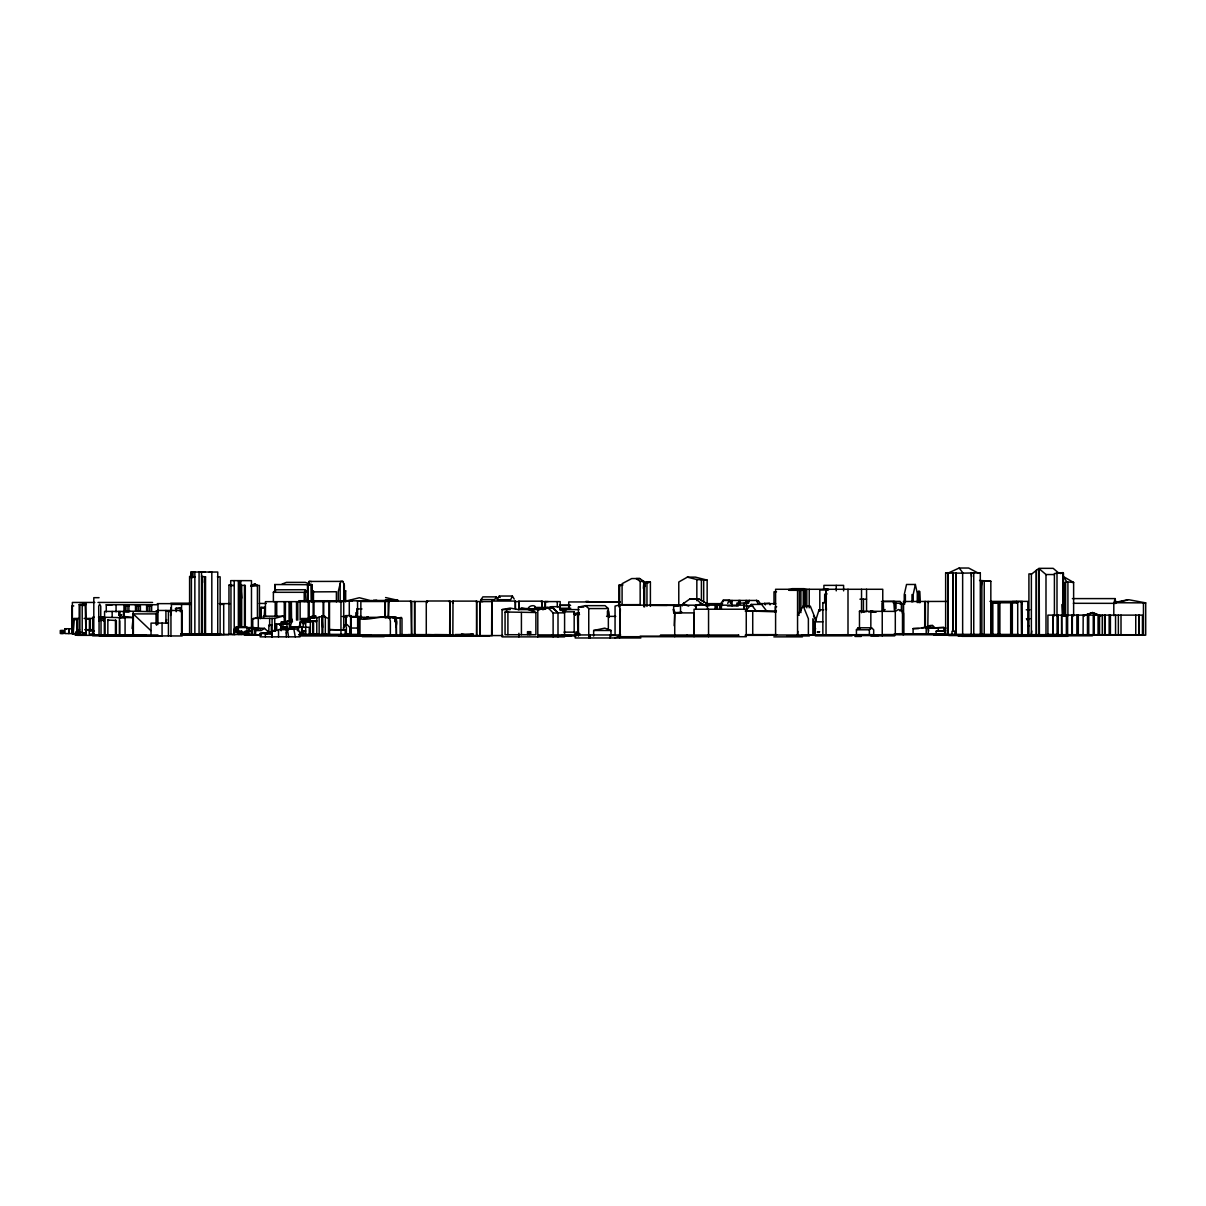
<?xml version="1.0" encoding="UTF-8"?>
<svg xmlns="http://www.w3.org/2000/svg" width="1206" height="1206" viewBox="0 0 1206 1206"><rect width="100%" height="100%" fill="white"/><g stroke="black" fill="none" stroke-linecap="round" stroke-linejoin="round"><path stroke-width="1.5" d="M694.068 614.743L694.053 636.708L694.053 609.226L746.258 609.226L746.258 636.708L619.552 636.708M312.173 616.176L312.158 617.909L310.017 617.743L316.153 616.16L312.173 616.176L310.741 617.909L314.826 617.909M300.369 624.256L300.4 621.904L304.364 621.874M291.792 622.567L291.927 619.055L290.405 626.939L289.244 627.467L297.912 627.437M674.169 625.718L674.727 612.904L673.687 612.754L673.687 605.171M395.116 621.783L395.282 618.271L401.402 617.562L401.99 618.437L401.99 635.788M202.02 625.025L201.523 634.281L201.523 572.051M204.372 582.408L204.673 576.86L205.533 576.86L205.533 634.281M286.38 627.859L288.551 629.698L278.541 629.698L286.38 627.859L286.259 636.843M395.96 626.788C402.337 606.317 365.252 624.165 357.82 617.804L357.82 635.788M643.386 588.377L643.823 582.845L650.396 582.046L650.396 606.392M426.276 635.562L426.276 603.045L427.18 600.995L449.838 600.995L449.672 635.562M476.792 635.562L476.641 601.116L453.004 601.116L452.838 635.562M476.641 601.116L476.476 635.562M518.761 608.533L518.927 601.176L542.082 601.176L541.916 608.533M515.52 608.533L515.354 601.07L491.792 601.055L491.626 635.562M515.354 601.07L515.188 608.533M797.89 631.386L797.558 635.019L797.558 589.282M132.072 628.492L133.142 617.593L125.062 616.567M170.559 615.422L170.951 611.683L165.915 610.749L170.951 611.683M723.012 601.839L723.193 600.241L729.208 600.256L730.685 603.377L730.685 600.452M1031.808 631.009L1031.371 634.658L1031.371 573.905L1028.914 573.905L1028.914 634.658L1142.444 634.748L1142.444 615.12L1047.908 615.12L1047.908 634.748M981.111 587.397L981.88 581.94M312.806 622.236L312.972 621.135L316.937 620.924L314.027 620.698L310.334 622.236L300.369 622.07L300.369 627.271M69.33 630.602L68.832 633.572L68.832 628.733L64.988 628.733L64.988 633.572L74.893 633.602M280.591 628.281L281.194 625.16L278.752 623.999L274.908 624.633L274.908 631.235M619.869 611.698L620.351 609.256L619.552 637.974M166.639 619.582L165.915 623.11L165.915 610.462M912.007 594.528L912.007 602.05M904.244 602.156L904.244 594.648L906.535 584.473L915.354 584.473L913.213 594.422L913.213 601.628M344.343 600.905L344.343 584.97L342.805 581.398L340.71 581.443L338.223 591.739L338.223 600.829M905.374 594.679L905.374 602.186M308.992 582.573L309.505 581.443M748.504 603.377L749.258 600.332L746.74 603.377L746.74 600.452M1073.355 603.302L1113.801 603.347L1115.143 598.598L1072.39 598.598M411.759 635.562L411.759 603.106L410.869 601.146L389.101 601.146L388.528 617.532M427.18 600.995L426.607 603.045L426.713 601.493M758.363 601.402L756.433 600.332L757.865 603.377M286.259 633.165L287.42 629.502L293.812 628.839L295.259 636.843M815.226 635.019L815.226 621.844L819.085 609.799L823.713 609.799M280.38 624.663L281.33 621.995L284.812 622.688L281.33 621.995M282.31 624.467L283.184 621.995M534.122 610.01L534.771 607.447L552.695 607.447L558.001 613.01L553.117 612.98L547.81 607.447L537.801 609.678L518.912 608.774L518.912 609.678L510.183 608.095L502.073 609.588L502.073 636.874L564.589 636.874L564.589 612.859L558.393 606.678L551.82 606.678L542.7 609.693M389.101 601.146L388.211 603.106L388.211 617.532M929.133 627.437L930.007 625.492L932.494 625.492L934.605 627.437L926.208 628.19L926.208 634.19M882.37 602.789L882.355 610.311L882.355 602.819L883.289 601.462L893.782 601.462L893.179 602.774L894.746 602.789M499.314 596.035L497.083 599.714L510.666 599.714L512.369 596.035L499.314 596.035L500.173 597.467M727.715 603.377L729.208 600.256M528.243 609.648C527.218 604.749 538.992 604.055 533.987 609.452L530.55 610.01M85.234 605.472L85.988 603.965L82.958 603.965L82.204 605.472L85.234 605.472L85.988 634.959L85.988 603.965M99.013 620.457L104.319 620.231L104.334 635.637M343.303 628.16L345.248 624.542L347.117 624.542L349.785 627.467L349.65 635.26L369.247 634.793M791.046 590.322L791.965 588.664L804.04 588.679L804.99 590.322L789.146 590.322L789.146 589.282M1064.431 616.1L1064.431 583.101L1066.752 581.85L1073.626 582.468L1073.626 616.025M803.09 589.282L803.09 590.322L804.04 588.679M297.339 630.602L299.585 626.728M300.4 621.904L299.028 627.316M79.099 618.437L73.822 618.437L73.189 634.266L73.822 618.618M76.702 632.441L77.335 618.618L77.38 633.467M263.029 616.944L263.526 616.176L282.837 616.176L284.284 616.975M816.281 620.894L810.311 606.121L803.286 606.121L797.558 615.06L799.352 615.06M723.193 600.241L720.947 603.377L720.781 609.226M1063.496 582.468L1064.431 583.101M494.354 600.106L496.405 596.88L497.942 600.106M480.802 600.106L482.837 596.88L496.405 596.88M948.248 572.835L948.248 634.658L948.037 573.136L959.177 568.026L968.644 568.026L977.765 572.835L980.312 572.85L980.312 634.658M952.966 630.919L952.966 573.136L956.087 572.835L956.087 634.658M962.644 634.658L962.644 573.136L980.312 572.85M955.876 634.658L956.087 572.835M683.365 603.543L690.134 598.794L695.892 598.794L698.937 598.975L707.605 603.965M260.39 618.663L261.024 607.311L264.807 607.311L264.807 616.372M264.159 616.914L264.807 607.311M745.368 611.367L751.202 604.417L761.634 604.417L766.865 611.321M707.063 603.422L706.173 604.251M86.078 619.236L90.058 618.588L90.058 630.783M899.103 634.431L899.978 633.557L899.978 634.431M856.426 629.788L869.375 629.788L871.531 627.783L873.687 629.788L873.687 634.658L856.426 634.658L856.426 629.788L858.159 627.783L871.531 627.783M1031.371 574.282L1038.924 568.343L1053.17 568.343L1058.702 573.046M827.572 589.282L825.989 589.975L828.432 589.282M803.09 590.322L804.387 589.282M312.083 592.282L313.47 591.211L313.47 600.422M352.408 600.573L347.253 600.769L359.343 597.739L371.418 600.799L366.217 600.769M518.354 609.588L528.484 609.588L535.886 612.512L535.886 634.718L505.058 634.718L505.058 612.151L506.686 610.899L508.314 612.151M267.596 631.175L264.461 628.341L253.124 627.949L251.315 629.035L251.315 634.808M344.343 591.845L345.67 590.865L345.67 601.99M926.208 628.19L927.097 627.587L913.093 628.597L913.093 634.19M928.243 634.19L928.288 628.025L943.936 627.497L943.936 630.844M123.54 617.427L123.54 611.879L124.685 611.065L157.775 611.819L157.775 624.708M254.933 634.778L254.933 630.557L258.25 628.341L260.617 629.11M254.933 630.557L261.129 630.557L264.461 628.341M281.194 625.16L279.355 624.512L282.31 623.788M180.312 608.141L175.488 608.593L180.312 608.141L180.312 611.698M859.471 628.1L859.471 611.246L895.304 611.397L898.44 609.543L902.495 610.929L902.495 634.567M882.234 635.864L882.234 611.261L885.144 609.543M789.146 590.322L791.965 588.664M401.402 617.562L394.377 618.271L394.452 617.472L396.141 617.291L396.382 635.788M707.153 604.432L707.153 580.116L695.44 577.131L687.375 577.131L678.782 582.001L678.782 606.301M252.114 585.513L255.024 583.96L257.421 585.468L257.421 617.819M615.06 637.974L620.668 634.989L538.78 634.899L538.78 635.894L576.182 635.894L576.182 634.899M357.564 613.824L357.564 600.844L363.579 600.769M252.763 629.638L252.763 618.814L253.637 618.346L269.647 618.361L269.647 625.778M720.947 606.09L722.469 605.291M363.579 600.588L357.564 600.844M578.066 618.105L578.548 614.065M251.195 585.257L255.024 583.96M675.933 605.955L677.455 605.894L674.847 605.985M814.397 629.366L815.663 628.808M302.796 622.236L306.52 620.698L316.153 620.924M312.806 621.211L312.806 634.446M330.188 600.769L340.514 600.769M822.854 635.019L822.854 602.729L826.276 601.99L826.276 589.282M282.008 584.126L286.395 582.362L305.254 582.362L312.083 584.714L312.083 601.673M254.315 629.035L256.999 627.949M537.861 609.512C548.353 609.829 517.615 607.583 518.912 608.774M680.516 612.769L681.933 612.226L673.687 612.754L680.516 612.769L680.516 605.171M579.121 612.814L575.564 613.899L575.564 615.015L574.177 613.899L579.121 612.814L579.121 614.442M882.234 611.336L883.47 610.884M79.189 604.658L82.958 604.402L79.189 604.658L79.189 633.195M1095.561 614.834L1092.757 612.588L1084.058 615.693L1092.757 612.588L1100.852 615.799M1083.455 615.693L1092.757 612.588M1063.059 615.919L1063.059 572.639L1054.406 573.559L1054.406 615.874M1060.466 573.559L1063.059 572.639M870.838 628.839L870.838 611.246L874.983 611.834M593.654 636.09L593.654 630.482L604.764 628.145L610.975 630.482L610.975 636.09M350.66 617.05L358.167 616.869L351.202 616.869M108.706 604.794L112.279 604.794M273.385 601.688L273.385 592.312L274.772 592.312L274.772 584.533L312.083 584.714M365.192 618.105L368.237 617.155L364.046 618.15L364.046 617.366L396.141 617.291M364.046 618.15L368.237 617.155M327.64 600.694L323.615 601.01L324.655 600.694M123.856 616.492L120.675 617.623L98.937 617.186L105.043 617.562L105.043 635.758M274.908 624.633L276.943 623.999M103.414 620.502L104.319 620.231M258.31 618.346L258.31 629.487M269.647 618.361L274.742 618.376L282.882 616.191M271.757 636.843L271.757 630.994L276.008 629.849L278.541 630.798L278.541 636.843M644.667 606.829L644.667 582.649L650.396 582.046M286.953 628.22L286.953 621.271L291.716 620.17M328.454 634.733L328.454 618.467L323.057 616.16L316.801 617.743L308.676 617.412L308.676 620.879M106.309 611.924L106.249 604.734L109.882 604.794M347.253 600.573L346.167 600.844L351.308 600.844M287.525 629.291L298.168 629.035L300.023 633.286L300.023 636.843L260.149 636.843L260.149 633.452L263.421 632.668L267.476 633.753M376.739 600.226L372.85 600.498L397.256 600.452M1117.66 602.367L1128.937 599.759L1145.7 602.879L1145.7 635.17L1037.597 635.17M78.556 635.321L78.556 632.833L80.561 632.381L85.596 633.256L85.596 635.321M548.172 608.457L552.695 607.447M922.047 627.829L932.494 625.492M824.678 601.704L824.678 594.422L827.075 593.91M1127.685 599.759L1113.801 602.729L1113.801 615.663M578.413 636.15L578.413 607.085L585.498 605.653L605.08 605.653L608.352 608.563L608.352 628.778M282.988 626.999L281.254 627.346L286.877 626.999L282.988 626.999L282.988 623.924L286.953 623.276M89.907 630.21L92.802 629.668L84.706 629.698M171.056 607.553L170.393 611.231M118.806 615.211L121.625 614.939L118.806 615.211L118.806 611.427M79.702 635.14L75.254 635.14L75.254 633.406L79.702 632.864L78.872 632.864L78.872 635.14M123.54 635.758L128.997 634.959M255.642 618.06L261.024 617.246M252.763 618.814L254.752 618.512M392.402 617.758L394.452 617.472L385.814 617.758M250.652 586.282L257.421 585.468M818.452 631.869C813.929 632.532 822.989 631.341 818.407 632.004M928.695 631.115L928.243 628.055L929.133 627.949M1011.065 634.642L1011.065 602.699L1012.331 602.578L1017.713 602.578L1017.713 634.642M1011.065 602.699L1017.713 602.578M928.243 628.025L943.936 627.497M936.173 634.386L936.173 631.19L945.67 630.678M269.767 633.075L265.32 633.452L272.119 633.768L260.149 633.452M308.676 617.412L312.158 617.246L310.017 617.412L310.017 621.15M102.163 617.276L98.425 617.11M388.649 617.623L390.684 617.472M945.64 634.658L945.64 572.85L948.037 572.684L948.037 634.658M357.82 617.804L364.046 617.366M326.992 634.507L320.992 634.507M209.316 572.126L211.005 572.051M308.977 585.166L309.203 581.428L309.203 585.151M310.651 581.398L311.465 581.654M310.907 634.507L312.972 634.507M316.937 633.904L310.907 633.949M619.613 585.603L620.954 585.573M746.544 610.914L776.302 611.849M128.891 611.517L128.891 606.121L127.067 606.151L125.816 604.673M102.088 617.593L98.967 617.623L102.088 617.758M301.515 620.125L309.821 620.05M288.355 623.713L279.279 623.969L287.752 623.834L282.988 623.924M78.556 632.833L80.214 632.833M312.806 591.89L336.399 591.754L336.399 601.915M123.947 617.231L123.977 605.171L127.067 605.774L127.067 611.532M123.54 611.879L128.997 611.849M301.862 621.618L303.203 623.638L305.646 623.623L305.736 634.446M502.073 609.588L510.349 609.558M707.153 580.116L696.842 579.543L687.375 577.131M305.193 589.719L275.616 589.794L273.385 592.312L307.5 592.312L305.193 589.719L306.053 601.688M343.831 590.865L345.67 590.865M347.207 600.799L372.443 600.844L371.373 600.437M300.369 622.07L305.646 623.623L302.947 621.618M68.832 628.733L72.149 628.869M75.254 633.406L76.084 633.406M199.668 571.795L204.96 571.795M945.64 572.85L948.052 572.85M948.037 573.136L952.966 573.136M955.876 573.136L962.644 573.136M1056.411 573.046L1063.451 573.046L1063.451 615.874M1039.165 634.658L1039.165 568.735L1045.994 574.538L1054.406 574.538M217.397 576.83L220.125 576.83L220.125 634.281M643.823 581.398L639.768 578.563L636.105 578.563L640.16 581.398L643.823 581.398L643.823 606.829M979.543 580.433L990.835 581.277L990.835 634.658M308.977 581.443L342.805 581.398M980.568 581.443L981.88 581.443L981.88 634.658M981.88 581.081L990.835 581.277M623.005 584.94L618.919 584.94L618.919 606.859M250.938 585.423L259.426 585.423L259.426 618.15M823.397 588.995L827.21 588.995M823.502 589.282L775.594 589.282L775.594 635.019L882.762 635.019M828.432 589.975L819.809 589.975L819.809 611.11M776.528 591.784L773.996 591.784L773.996 604.327M824.678 594.422L826.276 594.422M385.573 597.543L397.241 600.181L393.081 600.422M99.058 597.679L93.812 597.679L93.782 635.034L104.319 635.215M698.937 598.975L690.134 598.794M859.938 599.186L866.556 599.186M494.354 599.593L480.802 599.593M723.947 600.452L757.157 600.452M298.802 600.724L352.408 600.769M314.027 601.055L320.69 601.055M388.528 601.508L360.85 601.508L360.85 617.638M409.995 601.508L427.783 601.493M448.768 601.538L453.155 601.538M475.661 601.538L482.837 601.583M492.138 635.562L492.169 601.583L491.973 635.562M514.811 601.583L519.093 601.583M540.74 601.583L548.142 601.583M585.905 601.402L588.558 601.402M881.465 601.432L900.143 601.357L901.395 603.226L901.395 610.613M946.635 601.432L903.445 601.493L903.445 634.582M989.96 601.387L1027.813 601.387L1027.813 634.733L882.234 634.567M343.71 601.658L265.441 601.658L265.441 616.417M492.138 601.583L479.943 601.583L479.943 635.562M619.854 601.945L568.719 601.945L568.719 609.09M586.674 602.096L620.17 602.096M94.792 602.442L72.36 602.442L72.36 633.602M97.987 602.442L152.559 602.442M822.854 602.729L826.035 602.729L826.427 609.904M1116.047 602.879L1113.801 602.729L1115.942 603.347L1115.143 598.598M998.236 602.925L991.543 602.593L998.236 602.925L998.236 634.642M1113.967 602.729L1145.7 602.879M170.709 603.302L190.367 603.302M764.679 603.603L769.398 603.196L770.076 604.899M894.746 610.281L894.746 601.357L895.983 603.226L901.395 603.226M1113.801 603.347L1115.942 603.347M259.275 603.437L266.224 603.437M157.293 603.633L189.749 603.633M219.221 603.633L230.09 603.633M706.279 603.633L722.62 603.663M758.664 603.603L775.729 603.663M899.978 603.648L904.756 603.829M900.023 603.889L904.636 603.889M190.593 604.417L171.418 604.417L171.418 611.563M220.788 604.417L223.698 604.417L223.698 634.778L181.126 634.778M106.249 604.734L157.986 604.734L157.986 611.849M146.619 604.96L149.77 606.015L146.619 604.96L146.619 610.568M123.977 605.171L127.067 605.774M559.931 605.261L570.061 605.261M559.795 605.397L570.619 605.397M649.446 605.367L679.867 605.382M135.524 610.733L135.524 605.171L138.569 605.819L138.569 611.397M151.639 611.201L151.639 605.729L148.459 605.397L149.77 605.729L149.77 611.427M73.747 605.925L71.938 605.925L71.938 633.587M727.444 605.925L738.313 605.925M745.564 605.94L752.815 605.94M776.679 606.754L775.292 606.754L775.292 612.286M578.413 607.085L583.764 607.085M559.976 608.246L570.785 608.246M585.498 605.653L588.754 608.563L608.352 608.563M361.966 608.94L356.916 608.94L356.916 616.206M560.383 608.879L567.92 608.879M566.127 609.603L578.97 609.603M566.624 609.723L564.076 610.462L565.086 609.723M1026.246 609.784L1029.969 609.784M561.514 610.462L564.71 610.779M745.821 610.854L753.871 610.854M745.564 610.975L776.408 610.975M130.173 611.427L104.575 611.427L104.575 616.221M562.644 611.834L574.177 611.834L575.564 615.015M608.397 611.789L609.105 617.427M868.456 611.864L873.31 611.864M505.058 612.151L508.57 612.151M507.907 634.718L507.907 612.045L535.886 612.512M674.727 612.904L694.068 612.904M574.177 613.899L575.564 613.899M577.84 614.442L579.528 614.442M321.987 634.733L321.987 615.829L325.319 616.628L325.319 634.733M606.573 616.372L615.784 616.372M321.987 615.829L325.319 616.628M342.218 616.507L345.986 616.507M349.74 616.507L361.725 616.507M98.802 617.517L101.817 617.11M319.153 617.14L319.153 634.733M347.177 617.05L343.68 617.05L344.223 616.507M94.143 617.186L92.666 617.186L92.666 635.758L182.166 635.969L182.136 610.462L157.428 610.462L157.428 623.11M124.067 617.593L119.469 617.578L119.469 635.758M119.469 617.578L133.142 617.593M84.103 618.437L93.329 618.437M309.821 618.497L301.515 618.497L301.515 620.02L309.821 620.02M1026.366 618.738L1030.075 618.738M73.189 619.673L76.702 619.673M1026.773 619.778L1028.597 619.778M107.847 635.2L107.847 620.005L116.319 620.502L116.319 635.2M286.953 621.271L292.5 621.271M815.226 621.844L822.854 621.844M168.433 623.11L151.036 623.11L151.036 635.969M279.355 624.512L281.194 624.512L281.194 630.783M272.074 625.04L268.848 625.04L268.848 631.718M1028.221 625.884L1029.004 625.884M290.405 626.939L299.088 626.939M247.124 627.045L235.743 627.045L235.743 632.472L245.873 632.472M236.979 627.572L254.406 627.572M247.833 632.441L246.989 632.441L246.989 628.145L247.833 628.145M254.089 628.175L248.813 628.175L248.813 631.085M350.222 628.04L359.102 628.04M938.193 628.009L938.328 631.1M945.926 628.1L944.675 628.1L944.675 634.341M913.093 628.597L918.565 628.597M328.861 634.718L328.861 629.577L345.218 630.06L345.218 634.718L299.781 634.658M345.218 630.06L328.861 629.577M593.654 630.482L611.246 630.482M251.029 630.678L246.944 631.22L252.129 631.22M94.219 630.934L89.259 630.934L89.259 634.055L94.219 634.055M252.521 630.798L247.516 630.798L247.516 634.929M305.736 631.024L302.465 631.024L302.465 634.446M936.173 631.19L944.298 631.19M956.087 631.296L952.001 631.296L952.001 634.567M247.516 631.989L244.351 631.989L244.351 634.959L261.355 634.778M75.511 631.989L80.38 631.989M267.461 632.23L271.425 632.23L267.596 631.431M563.986 632.155L578.548 632.155L578.548 634.763M247.833 632.532L236.979 632.532L236.979 627.045M180.825 633.859L221.045 633.783M575.232 633.889L579.393 633.889M910.892 633.979L914.691 633.979M915.128 633.964L918.912 633.964M181.397 634.19L183.101 634.19M346.167 634.235L350.825 634.235M461.446 634.612L473.4 634.341L455.069 634.552M574.961 634.1L579.95 634.1M894.867 634.115L943.936 634.19M181.397 634.446L220.231 634.446M224.21 634.612L228.492 634.612M231.989 634.492L235.23 634.492M299.028 634.446L359.102 634.386M470.988 634.612L473.4 634.341M575.579 634.416L580.222 634.416M893.556 634.416L1018.557 634.477M1047.577 634.462L1057.195 634.462M180.629 634.522L254.587 634.507M358.318 634.658L350.916 635.26M400.694 634.658L453.109 634.763L408.11 634.642M574.976 634.658L580.011 634.612M745.986 634.627L776.709 634.627M816.914 634.688L819.959 634.688M75.511 634.959L82.958 634.974M106.249 634.959L157.986 634.959M298.922 634.793L358.815 634.793M944.479 634.869L960.127 634.869M964.574 634.869L981.187 634.869M995.689 634.974L1107.455 634.974M106.309 635.14L126.675 635.26M138.72 635.065L144.826 635.065M252.763 635.049L261.114 635.049M350.916 635.11L415.135 635.034M745.172 635.2L775.307 635.2M933.987 635.065L952.996 635.065M77.38 635.336L123.766 635.336M127.188 635.351L145.851 635.291M610.176 635.441L615.557 635.441M745.564 635.336L768.071 635.336M801.583 635.26L856.305 635.26M859.984 635.26L881.963 635.26M360.85 635.562L502.842 635.562M563.745 635.622L571.689 635.622M859.471 635.577L878.646 635.577M948.67 635.547L959.524 635.547M299.329 635.969L490.088 635.924M787.232 635.939L809.452 635.939M815.316 635.848L852.054 635.848M870.838 635.864L894.746 635.864M1026.773 635.818L1092.44 635.818M100.415 636.135L161.89 636.135M338.811 636.014L362.674 636.014M383.84 636.014L423.969 636.014M640.115 636.18L722.258 636.18M958.288 636.18L966.127 636.18M854.903 636.451L861.205 636.451M962.011 636.331L1067.702 636.301M362.222 636.647L384.217 636.647M773.83 636.858L802.427 636.858M640.838 637.974L575.202 637.974L575.202 634.989M189.598 576.528L194.859 576.815L189.598 576.528L189.598 634.281M639.768 578.563L631.703 578.563L622.085 583.689L622.085 604.387M644.667 582.649L648.089 582.664M1012.362 601.538L1021.211 601.553L1022.16 603.603M367.83 600.784L371.418 600.799M260.39 608.11L264.159 608.125M534.122 609.226L544.177 609.241M551.82 606.678L558.001 612.859L564.589 612.859M309.55 619.854L301.756 620.186M447.2 634.778L434.582 634.642M1072.526 582.468L1073.626 582.468L1063.692 576.754L1066.752 581.85M311.661 591.211L313.47 591.211M77.38 629.728L79.581 629.728M1039.165 568.735L1039.391 634.658M542.7 609.316L544.313 609.316M649.748 605.291L667.099 605.412M427.557 634.778L447.2 634.658M135.524 605.171L138.569 605.819M228.959 634.522L228.959 585.166L234.235 585.543M140.393 605.985L137.288 604.975L140.393 605.985L140.393 611.412M639.994 604.643L620.668 604.688L615.06 606.075L615.06 634.989M105.043 617.562L103.068 617.517L103.535 621.196M101.937 617.517L103.535 617.547M899.601 610.733L902.178 610.779L903.686 613.372L903.686 634.567M427.557 634.627L431.929 634.733M271.757 630.994L275.631 631.115M246.989 628.145L249.838 628.266L248.979 628.266L248.979 634.929M92.711 630.135L88.46 629.698L88.46 630.482M228.959 585.166L232.426 585.543M274.772 584.533L275.511 591.528M205.533 576.86L201.523 576.423L202.352 576.423L202.352 634.281M311.434 601.583L311.359 584.609L311.51 601.598M470.988 634.341L472.285 634.612M461.446 634.085L464.355 634.612M859.471 611.246L864.988 612.135M870.838 611.246L876.189 612.135M253.124 627.949L257.33 629.11M149.333 636.135L141.976 634.838L141.976 636.135M521.58 608.095L530.097 609.648M560.097 609.527L565.086 610.462M642.798 581.789L648.089 582.845M326.992 634.371L323.057 634.507M688.732 606.09L686.531 605.337A13.191 8.156 -14.7 0 1 685.114 604.492A14.804 9.151 -14.9 0 1 683.938 603.437L683.712 603.09M316.153 621.226L315.218 620.984L316.153 622.236M150.313 605.397L151.639 605.729M82.174 632.381L85.596 633.256M316.937 634.507L314.872 634.507M397.241 600.181L398.327 600.543L393.081 600.181M706.384 605.909L704.048 604.96M366.217 600.437L367.287 600.844M1092.154 612.588L1100.611 615.949M859.984 629.004L858.159 627.783M577.523 612.663L577.84 632.788M64.988 628.733L66.134 629.306M343.996 600.784L333.429 600.784M701.168 603.543L695.892 598.794M107.847 620.005L108.721 620.502M156.147 610.749L157.775 611.819M551.82 607.643L554.85 609.708M150.84 630.617L133.203 613.899L156.509 613.899L156.509 624.829M299.842 631.884L302.148 634.446L302.148 627.15L298.184 627.15L298.184 630.798M127.67 604.673L128.891 606.121M959.177 568.026L962.87 572.835M751.202 604.417L756.554 611.472M395.583 617.562L396.141 618.392M512.369 596.035L514.223 599.096M758.514 600.905L760.036 603.377M819.085 609.799L819.703 610.899M813.507 616.01L816.085 620.894M893.782 601.462L894.4 610.281M803.286 606.121L808.382 618.738L808.382 635.019M764.679 603.196L765.358 604.899M345.248 624.542L346.378 627.482L346.378 634.838M396.382 621.376L395.282 618.271L395.282 621.783M287.42 629.502L288.596 636.843M389.387 617.758L390.367 620.984L390.367 635.788M303.55 622.929L302.344 618.784L302.495 622.477M410.869 601.146L411.442 635.562M883.289 601.462L883.591 610.281M928.469 602.879L928.153 601.387L927.821 627.12M915.354 584.473L917.284 593.352L917.284 602.608M673.687 611.698L673.28 609.301L674.727 611.698L674.727 636.708M1021.211 601.553L1021.512 634.733M902.178 610.779L902.495 613.372M971.222 572.835L971.614 576.589M518.927 601.176L519.093 608.533M542.082 601.176L542.233 608.533M491.792 601.055L491.973 603.121M449.838 600.995L450.004 635.562M453.004 601.116L453.155 603.075M241.743 598.101L240.778 585.347L245.3 585.347L245.3 627.226M644.667 582.845L644.924 586.538M321.987 616.432L322.62 627.422M708.917 605.955L708.902 605.819A12.392 2.08 31.6 0 0 708.872 605.518A12.98 2.186 31.6 0 0 708.646 605.111A13.99 2.367 31.4 0 0 707.786 604.055M1061.853 604.568L1062.365 615.829M357.458 616.266L357.293 612.648L355.891 612.648L355.891 616.266M234.039 629.08L234.235 634.522L234.235 580.629M1143.454 602.879L1143.454 635.17M1139.097 615.12L1139.097 634.748M1138.977 615.12L1138.977 634.748M1135.751 615.12L1135.751 634.748M1121.007 615.12L1121.007 634.748M1118.354 615.12L1118.354 634.748M1115.55 615.12L1115.55 634.748M1110.409 615.12L1110.409 634.748M1109.912 615.12L1109.912 634.748M1109.158 615.12L1109.158 634.748M1104.937 615.12L1105.088 634.748M1104.802 615.12L1104.802 634.748M1104.59 615.12L1104.59 634.748M1102.269 615.12L1102.269 634.748M1099.525 615.12L1099.525 634.748M1098.907 615.12L1098.907 634.748M1098.063 615.12L1098.063 634.748M1093.932 615.12L1093.932 634.748M1093.691 615.12L1093.691 634.748M1093.314 615.12L1093.314 634.748M1088.747 615.12L1088.747 634.748M1088.129 615.12L1088.129 634.748M1087.48 615.12L1087.48 634.748M1083.184 615.12L1083.094 634.748M1078.3 615.12L1078.3 634.748M1077.697 615.12L1077.697 634.748M1076.928 615.12L1076.928 634.748M1072.33 615.12L1072.33 634.748M1072.149 615.12L1072.149 634.748M1067.913 582.468L1067.913 615.919M1067.612 615.12L1067.612 634.748M1067.008 615.12L1067.008 634.748M1066.375 615.12L1066.375 634.748M1065.607 582.468L1065.607 615.904M1064.777 582.468L1064.777 615.904M1064.114 583.267L1064.114 616.311M1063.843 583.101L1063.722 616.311M1061.732 615.12L1061.838 634.748M1061.551 615.12L1061.551 634.748M1058.235 615.12L1058.235 634.748M1057.436 615.12L1057.436 634.748M1057.406 615.12L1057.406 634.748M1056.999 572.639L1056.999 615.874M1045.994 574.538L1045.994 634.658M1036.467 570.332L1036.467 634.658M1036.255 570.332L1036.255 634.658M1022.16 601.387L1022.16 634.733M1016.462 601.402L1016.462 602.699M1012.331 602.578L1012.331 634.642M1010.673 634.642L1010.673 602.774L998.613 602.774L998.613 634.642M999.895 602.774L999.895 634.642M992.84 602.925L992.84 634.642M991.543 601.402L991.543 634.642M984.232 581.277L984.232 634.658M973.755 634.658L973.755 572.85L971.222 572.699L971.222 634.658M954.896 631.296L954.896 634.567M953.192 572.835L953.192 630.904M925.394 601.432L925.394 627.226M924.716 601.493L924.716 627.226M920.072 602.699L919.53 591.151L919.53 602.352M919.032 602.714L918.52 591.076L918.52 602.291M903.369 603.648L903.369 612.844M903.354 633.557L903.354 634.431M895.983 603.226L895.983 608.774M895.304 611.397L895.304 634.567M882.762 611.231L882.762 589.282L825.989 589.282L825.989 595.251M869.375 629.788L869.375 634.658M866.556 589.282L866.556 611.728M863.436 599.186L863.436 612.09M861.536 589.282L861.536 612.708M847.999 589.282L847.999 635.019M843.612 590.88L843.612 585.362L823.909 585.362L823.909 589.041M836.24 585.362L836.24 590.88M826.035 589.282L826.035 635.019M814.397 635.019L814.397 622.522L812.874 618.738L812.874 635.019M809.211 589.282L809.211 607.839M806.814 589.282L806.814 607.809M805.261 589.282L805.261 606.739M804.809 589.282L804.809 606.739M803.256 589.282L803.256 607.251M800.905 589.282L800.905 612.633M799.352 589.282L799.352 613.221M752.725 611.849L752.725 634.627M746.574 609.543L746.574 603.075L736.896 603.075L736.896 605.623M745.941 600.452L745.941 604.025M744.208 603.075L744.208 609.527M743.831 609.226L743.831 605.171L619.869 605.171L619.869 636.708M739.926 600.452L739.926 604.025M739.836 600.452L739.836 604.025M738.705 600.452L738.615 604.025M732.057 600.452L732.057 605.819M721.384 605.171L721.384 609.226M720.344 605.171L720.344 609.226M719.831 605.171L719.831 609.226M717.389 605.171L717.389 609.226M717.012 605.171L717.012 609.226M715.655 605.171L715.655 609.226M715.173 605.171L715.173 609.226M708.555 609.226L708.555 636.708M707.771 635.019L707.771 635.999M707.47 605.171L707.47 609.226M703.686 580.116L703.686 602.563M701.41 579.528L701.41 600.694M696.842 579.543L696.842 600.694M696.103 605.171L696.103 609.226M695.817 605.171L695.817 609.226M687.179 635.019L687.179 635.999M646.959 582.046L646.959 606.392M640.16 581.398L640.16 605.201M619.613 584.94L619.613 606.196M610.01 634.989L610.01 637.974M608.608 616.417L608.608 611.14L607.432 611.14L607.432 616.417M590.231 634.989L590.231 637.974M588.89 634.989L588.89 637.974M588.754 608.563L588.754 636.135M576.996 632.155L576.996 634.763M574.177 611.834L574.177 632.728M569.292 605.261L569.292 608.894M561.966 634.899L561.966 635.894M560.187 610.538L560.187 601.598L545.112 601.598L545.112 608.744M558.001 612.859L558.001 636.874M557.293 601.598L557.293 606.95M553.117 613.01L553.117 636.874M552.107 634.899L552.107 635.894M545.429 601.598L545.429 608.744M537.801 608.774L537.801 636.874M530.761 634.658L530.761 631.688L527.504 631.688L527.504 634.658M529.54 631.688L529.54 634.658M528.741 631.688L528.741 634.658M521.414 612.512L521.414 634.718M518.912 633.256L518.912 636.874M480.259 601.538L480.259 635.562M414.819 601.508L414.819 635.562M414.517 601.493L414.517 635.562M400.151 618.286L400.151 635.788M396.412 618.256L396.412 635.788M394.468 634.899L394.468 635.999M392.96 634.899L392.96 635.999M385.287 601.508L385.287 617.638M384.97 601.508L384.97 617.638M371.131 634.899L371.131 635.999M369.624 634.899L369.624 635.999M359.961 635.788L359.961 617.758L358.906 621.196L358.906 635.788M357.639 617.05L357.639 629.442M357.293 608.94L357.293 616.266M351.142 634.416L351.142 615.618L345.64 615.618L345.64 625.025M350.614 615.618L350.614 634.416M349.288 600.648L349.288 615.663M346.001 615.618L346.001 625.025M343.755 583.659L343.71 629.351M340.966 601.658L340.966 634.718M340.152 583.764L340.152 602.065M329.509 601.658L329.509 634.884M329.057 601.658L329.057 634.884M323.736 601.658L323.736 616.417M323.133 601.658L323.133 616.417M322.816 615.829L322.816 634.733M316.786 617.743L316.786 634.733M313.997 601.658L313.997 616.417M313.545 621.135L313.545 634.446M313.153 601.658L313.153 616.417M310.334 622.236L310.334 634.446M309.203 601.658L309.203 618.271M309.249 634.446L309.249 627.271L298.681 627.15M308.239 601.658L308.239 620.11M307.5 584.156L307.5 601.688M305.208 631.024L305.208 634.446M304.214 592.282L304.214 601.688M303.203 623.638L303.203 627.271M303.007 631.024L303.007 634.446M301.666 627.15L301.666 634.446M300.128 601.658L300.128 620.11M297.807 601.658L297.807 620.11M296.54 601.658L296.54 620.11M291.355 601.658L291.581 621.964M290.103 601.658L290.103 621.964M289.968 601.658L289.968 621.964M289.621 601.658L289.621 621.964M289.365 620.653L289.365 627.406M289.214 601.658L289.214 621.964M285.445 601.658L285.34 623.804M284.254 601.658L284.284 624.211M276.732 601.658L276.732 616.417M276.687 624.633L276.687 629.592M276.114 601.658L276.114 616.417M275.209 601.658L275.209 616.417M274.742 618.376L274.742 631.341M272.089 618.361L272.074 631.718M272.104 636.843L272.104 633.075L265.32 633.075L265.32 636.843M271.305 625.04L271.305 631.718M261.024 607.311L261.024 618.181M255.612 628.371L255.612 634.808M252.582 628.07L252.521 634.929M251.481 627.09L251.481 580.659L230.708 580.629L230.708 586.206M247.26 631.989L247.26 634.959M245.3 630.874L245.3 634.522M244.471 585.347L244.471 627.226M241.682 585.347L241.682 627.226M241.682 630.874L241.682 634.522M240.778 580.659L240.778 627.226M240.778 630.874L240.778 634.522M239.301 580.734L239.301 627.09M239.301 630.798L239.301 634.522M238.351 580.659L238.351 627.09M238.366 627.572L238.351 634.522M230.964 585.181L230.964 634.522M217.743 634.281L217.743 572.036L190.865 572.036L190.865 577.538M211.819 572.051L211.819 634.281M204.673 576.86L204.673 634.281M199.065 572.051L199.065 634.281M194.859 572.036L194.859 634.281M193.005 572.036L193.005 577.538M192.161 572.036L192.161 577.538M192.086 572.036L192.086 577.538M191.829 572.036L191.829 577.538M191.407 576.528L191.407 634.281M191.181 572.036L191.181 577.538M181.563 604.417L181.563 634.778M176.227 608.141L176.227 611.698M170.951 610.462L170.951 635.969M168.433 611.683L168.433 635.969M162.071 623.11L162.071 635.969M156.283 613.899L156.283 624.829M147.901 606.015L147.901 611.427M140.846 634.808L140.846 636.135M136.821 605.819L136.821 611.261M133.369 613.899L133.369 635.758M133.203 611.939L133.142 635.758M125.258 605.774L125.258 611.231M125.077 617.593L125.077 635.758M119.937 611.427L119.937 617.05M119.665 620.849L119.665 635.245M116.062 604.734L116.062 611.849M115.459 620.005L115.459 635.2M112.173 611.427L112.173 617.05M103.595 635.637L108.887 635.17L99.043 635.637L99.073 620.397M101.018 619.929L101.018 635.215M100.761 618.829L100.761 606.181L99.736 604.146L98.696 606.181L98.802 621.165M89.425 619.236L89.425 630.512M86.696 630.286L86.169 629.035L86.169 630.482M83.968 633.256L83.968 635.321M82.204 604.658L82.204 633.195M79.913 604.402L79.913 633.18M62.606 630.512L62.606 633.512M61.28 630.512L61.28 633.512M682.295 605.186A11.638 2.216 -38.7 0 0 682.159 605.819A10.733 2.05 -38.7 0 0 682.189 605.955M682.159 605.276A13.206 2.623 -37.5 0 1 682.551 604.447M706.972 606.196A11.367 1.93 32.2 0 1 706.595 606.075M702.676 604.131A14.879 2.487 31.8 0 1 700.972 603.256M701.033 603.452A14.02 8.593 -14.5 0 1 698.576 604.764M698.606 604.809A12.407 7.598 -14.4 0 1 697.264 605.352A11.578 7.146 -14.3 0 1 695.214 605.925A10.96 6.648 -14.2 0 1 694.52 605.985M703.882 604.794A13.598 2.186 31.5 0 1 702.797 604.281M682.988 604.176A14.472 2.729 -38.8 0 1 683.5 603.467M385.166 600.332L390.91 600.332L385.166 600.422M63.571 630.512L60.3 630.512L60.3 633.512L63.571 633.512L63.571 630.512M847.034 634.718L835.984 634.778L847.034 634.718M738.6 635.019L660.556 635.019L660.556 635.999L738.6 635.999L738.6 635.019M307.997 584.201L307.922 600.663L307.997 584.217M1053.215 634.748L1053.215 615.12L1053.139 634.748"/></g></svg>
